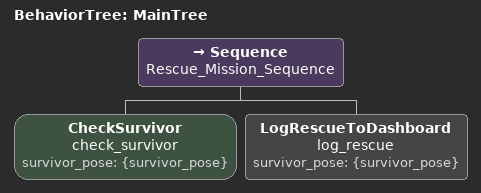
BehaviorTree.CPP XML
<?xml version="1.0":?>
<root main_tree_to_execute="MainTree">
    <BehaviorTree ID="MainTree">
        <Sequence name="Rescue_Mission_Sequence">
            <CheckSurvivor name="check_survivor" survivor_pose="{survivor_pose}"/>

            <LogRescueToDashboard name="log_rescue" survivor_pose="{survivor_pose}"/>
        </Sequence>
    </BehaviorTree>
</root>
